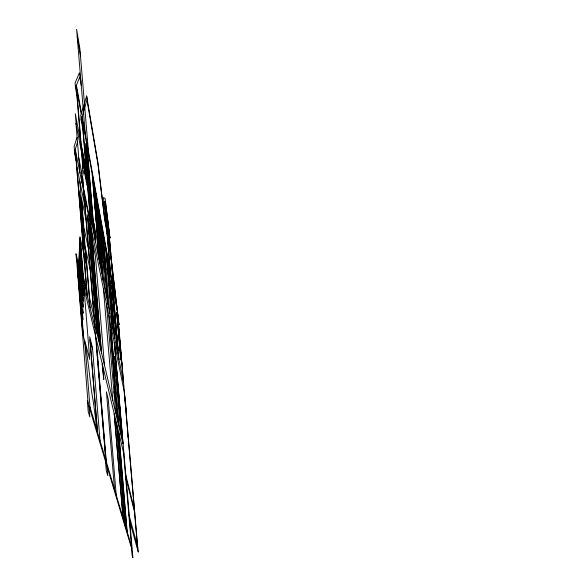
<?xml version="1.0" encoding="UTF-8"?>
<svg xmlns="http://www.w3.org/2000/svg" width="587" height="587" viewBox="0 0 587 587"><rect width="100%" height="100%" fill="white"/><g stroke="black" fill="none" stroke-linecap="round" stroke-linejoin="round"><path stroke-width="0.88" d="M81.314 308.424L82.862 273.491M81.476 310.376L83.009 275.318M78.276 270.563L79.993 238.08M78.526 273.652L80.228 240.971M88.938 406.065L89.818 416.997L88.241 411.861L87.353 400.789L106.02 463.011L82.518 176.694L83.978 169.68L87.045 185.411L87.397 184.208M81.931 182.623L82.708 179.064M82.84 129.133L81.131 119.895L86.964 99.783L98.088 165.13L104.633 219.281L106.929 232.327M87.155 99.13L86.619 95.997L80.764 115.47L81.131 119.895M76.134 160.772L74.747 154.007L75.407 151.872M87.059 295.21L75.209 149.399L77.477 142.135M87.008 179.549L86.605 180.833L83.574 165.233L81.351 175.557L81.945 182.792M77.088 137.314L74.131 146.361L74.747 154.007M76.86 95.153L75.466 87.558L79.766 76.948L81.277 85.533M108.984 232.474L109.945 238.051L105.066 198.281L103.429 197.628L103.877 202.831L104.427 202.992M110.18 270.438L104.295 201.407L105.359 201.759L108.36 225.151L114.047 291.658M89.987 406.996L131.532 546.431M129.536 520.559L138.283 552.096L137.886 547.495L129.096 515.393M82.378 332.022C87.624 351.796 89.004 372.261 91.719 392.476C93.935 404.847 95.417 417.342 96.796 429.86M81.864 315.256L82.958 319.482L82.114 309.004L83.193 313.245L82.356 302.885L83.42 307.133L82.613 297.044L83.648 301.146L82.848 291.167L83.875 295.276L83.075 285.407L84.088 289.53M92.526 349.603L90.038 339.822L97.552 432.406M125.897 477.745L134.768 512.994M125.611 474.34L134.504 509.949M97.185 355.392L97.735 357.608M96.804 350.777L97.354 353.014M103.415 377.712L103.774 379.202L102.277 364.028L103.774 379.202M97.046 353.712L97.596 355.935M83.303 279.764L94.889 327.407M83.288 276.462L86.671 290.484M83.934 287.615L123.886 454.008M93.979 316.32L89.598 298.013L85.599 249.071L90.105 269.095M94.522 322.938L123.021 443.889M83.772 252.175L86.546 264.267M83.618 252.887L79.883 236.649L89.745 359.471L84.623 340.218L90.266 410.482M83.956 254.509L86.729 266.549M92.841 302.466L93.267 304.308M116.688 408.449L118.596 425.12M113.959 391.771L115.881 400.217M92.702 300.808L93.128 302.665M82.804 240.34L85.599 252.674M82.429 235.703L85.225 248.14M81.49 224.146L84.308 236.818M81.864 228.761L84.675 241.345M80.925 217.227L83.75 230.045M80.551 212.626L83.383 225.54M88.366 247.978L83.816 227.191L81.424 197.958L86.054 219.751M113.783 374.007L113.599 373.178L117.642 421.048M79.993 205.736L82.833 218.797M128.12 436.867L128.311 437.763M79.619 201.15L82.466 214.306M127.988 435.378L128.186 436.28M113.702 369.641L114.56 373.581M113.731 370.302L114.678 374.653M78.687 189.718L81.556 203.109M79.062 194.29L81.916 207.585M87.338 235.431L87.779 237.508M90.038 248.184L93.575 264.906M87.206 233.839L87.646 235.923M89.906 246.599L91.653 254.868M93.45 263.365L91.755 255.352L89.217 225.335L87.441 216.654M114.861 358.415L115.962 363.705M116.131 364.512L116.38 365.708M125.831 408.89L126.616 412.683L124.693 395.653M88.666 231.594L90.435 240.068M90.537 240.56L92.24 248.778M115.991 362.861L116.241 364.065M84.697 203.263L85.144 205.45M89.319 225.841L91.044 234.25M92.357 241.264L95.424 256.24L104.479 365.187M76.493 165.255L84.961 206.47M110.437 331.259L111.435 336.608M84.565 201.664L85.012 203.85M83.838 189.528L90.625 223.207M75.209 149.399L124.444 392.718M78.768 157.903L81.842 173.297M82.518 176.694L94.94 324.714M89.796 213.169L123.564 382.46M93.179 220.059L98.183 245.593M117.253 346.396L118.024 350.3L113.658 299.165L112.858 294.85L117.319 346.712M121.714 362.267L121.92 363.331M121.795 363.177L122.001 364.241M81.688 150.712L86.832 177.384M102.938 260.899L105.44 273.88L108.03 304.602M115.544 326.357L116.329 330.422M115.676 327.898L116.461 331.956M81.571 152.429L75.943 123.307L80.015 173.158M80.727 142.113L75.312 113.856L76.185 124.576M81.175 144.461L86.333 171.36M81.263 145.488L86.414 172.351M118.669 334.788L119.499 339.147M102.446 250.847L103.532 257.018M104.647 262.418L105.689 268.354M87.889 156.458L85.519 143.624L92.357 226.01M93.311 185.8L95.388 197.049L101.778 273.271M99.379 218.621L101.646 230.896L105.146 272.353M118.068 319.754L118.956 324.589L111.229 258.728M87.918 157.639L85.812 146.266L92.482 226.655M95.424 198.208L93.575 188.236L99.907 263.893M100.084 223.163L101.191 229.576M102.329 235.27L103.385 241.44M107.773 264.92L109.101 272.082L114.714 338.09M112.058 288.07L111.721 285.429L117.51 352.112M112.22 288.951L113.511 295.914M116.835 313.575L117.774 319.042M118.141 320.656L118.354 321.815M76.391 85.284L81.468 113.13M82.099 116.564L117.011 307.911M81.226 113.937L76.105 85.966L82.892 168.418M81.857 117.385L117.539 312.321L137.659 546.651M106.673 229.297L104.413 216.434L97.868 162.254L86.619 95.997M107.311 232.973L108.191 237.955M108.272 238.432L109.131 243.326M109.211 243.796L110.055 248.595M110.158 249.556L107.333 233.479L106.056 218.452L108.925 235.416M110.481 251.39L110.723 252.755M110.605 252.85L110.848 254.215M107.377 237.632L111.347 260.056M106.739 226.208L107.619 231.241M107.7 231.726L108.566 236.678M108.646 237.148L109.49 241.998M80.969 81.813L79.392 72.81L75.085 82.98L75.466 87.558M103.877 202.831L104.941 209.001M109.109 235.343L109.351 236.744M109.233 236.796L109.475 238.197M104.295 201.407L108.36 225.151M77.213 36.658L80.485 55.919M108.485 226.677L109.945 238.051M111.508 262.015L117.539 312.321M117.679 313.928L118.956 324.589M117.327 311.139L123.358 381.44M124.239 391.72L134.357 509.362M134.526 512.04L137.424 545.807M137.189 544.956L137.593 549.601M117.745 318.514L121.333 360.301L120.423 355.201L116.93 314.5M117.356 316.782L120.827 357.307M113.812 290.382L108.61 229.532L105.066 208.943L110.429 271.818M108.507 232.98L109.637 246.202M107.971 229.539L109.233 244.302M118.985 359.523L113.46 294.835L112.007 286.984L117.686 352.992M107.56 227.551L108.705 240.89M116.395 331.626L117.965 349.984M116.241 330.819L117.84 349.353M107.025 224.051L108.294 238.938M116.057 329.857L117.657 348.429M115.866 328.896L117.473 347.497M106.607 222.011L107.751 235.475M110.958 276.36L111.904 286.427M114.795 338.508L109.05 270.981L107.546 262.844L113.452 331.765M108.955 272.999L113.629 328.052M108.712 271.693L113.401 326.871M108.463 270.387L113.166 325.69M114.502 343.6L132.889 557.65L132.046 554.891L131.437 547.766M114.252 342.338L122.962 443.647M122.712 442.569L115.91 362.458L114.634 356.338L121.597 437.851M123.571 452.724L131.723 548.72L106.518 464.691L96.165 338.574M106.1 249.805L112.763 328.316M115.888 365.305L121.575 432.333M115.698 364.402L121.399 431.562M105.55 246.789L112.242 325.697M115.507 363.492L121.215 430.785M102.982 232.782L109.813 313.539M110.723 324.919L119.535 429.104M118.809 432.868L127.159 531.756M105.242 272.86L107.839 303.64M108.859 315.696L117.818 421.796M118.545 431.783L126.917 530.949M101.14 228.152L103.716 258.691L102.505 252.329L99.9 221.46M98.513 208.356L105.587 292.326M106.423 303.648L115.749 413.021M116.674 423.968L125.192 525.167M116.395 422.831L124.943 524.316M96.07 195.031L103.275 280.747M95.85 193.82L103.063 279.691M123.219 518.541L114.238 413.828L122.954 517.646M103.437 288.899L112.807 400.525M95.153 198.692L100.362 260.885M94.808 196.843L100.032 259.205M94.463 194.979L99.702 257.517M92.408 175.007L99.797 263.328M92.166 173.715L99.577 262.206M97.611 242.673L99.005 259.359M97.266 240.905L98.667 257.642M88.432 151.299L79.883 48.772L76.604 29.35L85.32 134.247M94.169 225.107L95.6 242.277M93.803 223.221L95.233 240.45M116.211 495.017L108.228 399.101L106.423 391.771L114.524 489.36M86.949 145.202L94.617 237.368M87.58 157.918L93.069 223.948M87.184 155.797L92.695 222.033M86.788 153.669L92.313 220.103M82.29 119.755L90.193 215.18M91.352 229.201L101.61 353.007M81.864 117.363L101.235 351.437M100.553 348.531L91.014 233.215L87.199 214.563L97.09 333.827M90.185 230.075L92.607 259.388M91.836 256.673L98.799 341.091M88.336 221.028L90.787 250.766M82.576 155.32L83.442 165.842M76.567 88.498L83.075 167.552M107.039 466.408L107.803 475.734L106.276 470.759L105.506 461.294M97.391 356.228L105.961 460.626M79.766 181.17L90.082 307.654M100.054 440.8L92.482 347.834L89.686 336.777L97.405 431.9M75.554 151.094L87.375 296.508M80.17 237.918L83.677 281.32M80.133 242.82L82.76 275.802M80.037 244.625L82.672 277.732M79.949 246.364L82.591 279.595M79.861 248.088L82.51 281.437M79.773 249.798L82.444 282.919M79.751 250.121L82.429 283.272M79.678 251.559L82.363 284.798M79.663 251.882L82.341 285.15M79.59 253.32L82.275 286.683M79.568 253.65L82.261 287.036M79.494 255.074L82.195 288.555M79.48 255.404L82.18 288.914M79.399 256.864L82.107 290.477M79.384 257.201L82.092 290.836M79.311 258.654L82.011 292.752M79.216 260.474L81.923 294.696M79.12 262.294L81.835 296.648M79.025 264.106L81.754 298.585M78.929 265.962L81.666 300.573M78.834 267.804L81.578 302.547M78.731 269.697L81.483 304.572M78.636 271.546L81.417 306.172M78.621 271.898L81.402 306.553M77.8 264.62L83.552 336.322M83.193 335.008L77.579 268.956L82.738 333.35M76.581 259.674L88.072 403.181M77.99 265.368L76.391 258.904L75.98 253.731L77.579 260.254L77.99 265.368M97.655 329.292L96.466 324.156L90.662 253.723L91.902 259.564L97.655 329.292M99.335 336.512L98.176 331.538L92.445 262.118L93.649 267.775L99.335 336.512M121.758 433.103L121.039 430L115.316 362.575L116.079 366.207L121.758 433.103M114.854 376.252L113.775 371.3L110.253 329.623L111.369 335.03L114.854 376.252M93.443 225.848L91.924 218.159L86.392 151.527L87.969 160.016L93.443 225.848M100.693 262.55L99.364 255.815L94.111 193.101L95.498 200.534L100.693 262.55M113.863 329.219L112.931 324.501L108.221 269.073L109.189 274.29L113.863 329.219M121.45 361.438L120.482 356.456L116.71 312.416L117.716 317.853L121.45 361.438M102.791 262.543L101.47 255.705L97.493 208.444L98.858 215.818L102.791 262.543M105.865 269.983L104.706 263.886L102.145 233.611L103.334 240.032L105.865 269.983M110.363 251.485L107.377 234.499L105.836 216.456L108.866 233.934L110.363 251.485"/></g></svg>
